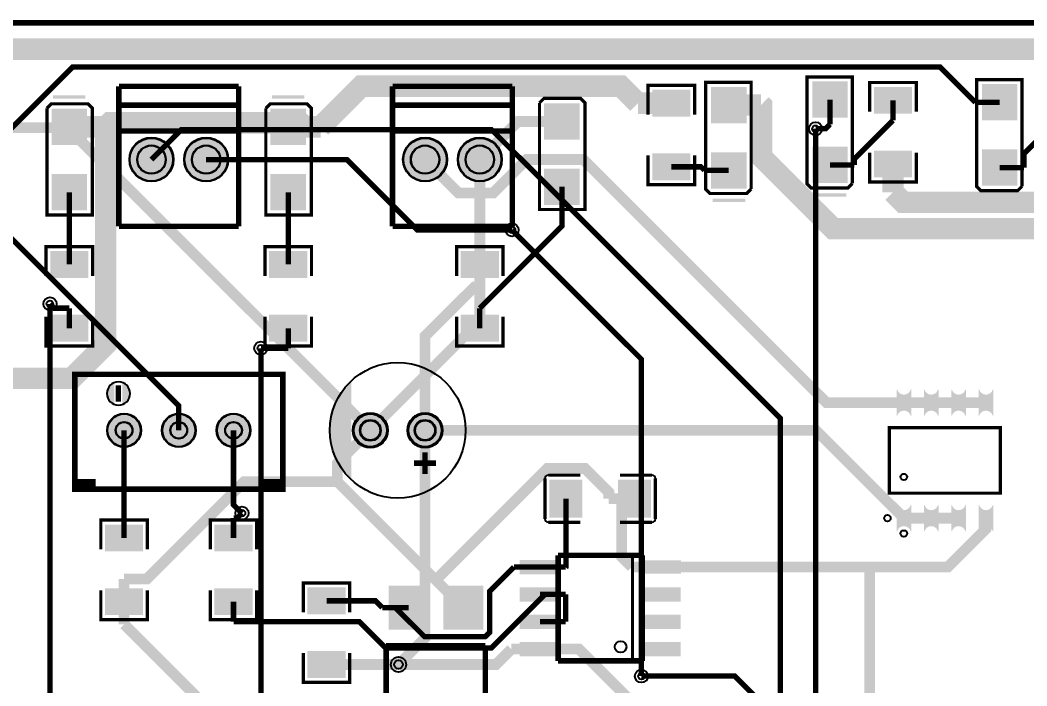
# Model space of a CAD drawing. Header units: millimetres. Extents: x 0 to 140, y -140 to 0.
# Drawn here: x 38.36 to 85.08, y -30.79 to 0.13 of the extents above; entities that cross this region are included whole.
import ezdxf

# ---------------------------------------------------------------- set-up
doc = ezdxf.new("R2010")
doc.units = ezdxf.units.MM
for name, color, linetype, true_color in [('BoardOutLine', 7, 'Continuous', 0xff00ff), ('BottomLayer', 7, 'Continuous', 0x0000ff), ('BottomSolderMaskLayer', 7, 'Continuous', 0xaa00ff), ('Document', 7, 'Continuous', 0xffffff), ('Hole', 7, 'Continuous', 0x222222), ('Multi-Layer', 7, 'Continuous', 0xc0c0c0), ('TopLayer', 7, 'Continuous', 0xff0000), ('TopPasteMaskLayer', 7, 'Continuous', 0x808080), ('TopSilkLayer', 7, 'Continuous', 0xffcc00), ('TopSolderMaskLayer', 7, 'Continuous', 0x800080)]:
    doc.layers.add(name, color=color, linetype=linetype, true_color=true_color)

msp = doc.modelspace()

# ---------------------------------------------------------------- hatches: boundary and pattern name
at = {"layer": 'BottomSolderMaskLayer'}
for points in [[(43.425, -6.35, 1), (45.475, -6.35, 1)], [(45.965, -6.35, 1), (48.015, -6.35, 1)], [(56.125, -6.35, 1), (58.176, -6.35, 1)], [(58.665, -6.35, 1), (60.716, -6.35, 1)], [(42.393, -18.923, 1), (43.967, -18.923, 1)], [(44.933, -18.923, 1), (46.507, -18.923, 1)], [(47.473, -18.923, 1), (49.047, -18.923, 1)], [(53.797, -18.923, 1), (55.423, -18.923, 1)], [(56.337, -18.923, 1), (57.963, -18.923, 1)]]:
    msp.add_hatch(color=256, dxfattribs=at).paths.add_polyline_path(points)
at = {"layer": 'Document'}
for points in [[(76.021, -3.63), (75.871, -3.63), (75.871, -4.23), (76.021, -4.23)], [(71.747, -4.109), (70.747, -4.109), (70.747, -4.259), (71.747, -4.259)], [(71.322, -3.884), (71.172, -3.884), (71.172, -4.484), (71.322, -4.484)], [(76.446, -3.855), (75.446, -3.855), (75.446, -4.005), (76.446, -4.005)], [(84.32, -3.982), (83.32, -3.982), (83.32, -4.132), (84.32, -4.132)], [(83.895, -3.757), (83.745, -3.757), (83.745, -4.357), (83.895, -4.357)], [(63.425, -4.646), (63.575, -4.646), (63.575, -5.246), (63.425, -5.246)], [(40.565, -4.9), (40.715, -4.9), (40.715, -5.5), (40.565, -5.5)], [(50.725, -4.9), (50.875, -4.9), (50.875, -5.5), (50.725, -5.5)], [(76.021, -6.53), (75.871, -6.53), (75.871, -5.93), (76.021, -5.93)], [(83.895, -6.657), (83.745, -6.657), (83.745, -6.057), (83.895, -6.057)], [(71.322, -6.784), (71.172, -6.784), (71.172, -6.184), (71.322, -6.184)], [(63.425, -7.546), (63.575, -7.546), (63.575, -6.946), (63.425, -6.946)], [(40.14, -7.575), (41.14, -7.575), (41.14, -7.425), (40.14, -7.425)], [(40.565, -7.8), (40.715, -7.8), (40.715, -7.2), (40.565, -7.2)], [(50.3, -7.575), (51.3, -7.575), (51.3, -7.425), (50.3, -7.425)], [(50.725, -7.8), (50.875, -7.8), (50.875, -7.2), (50.725, -7.2)], [(63, -7.321), (64, -7.321), (64, -7.171), (63, -7.171)], [(42.732, -16.706), (42.701, -16.719), (42.671, -16.734), (42.641, -16.75), (42.613, -16.769), (42.586, -16.789), (42.561, -16.81), (42.536, -16.833), (42.514, -16.858), (42.492, -16.884), (42.473, -16.911), (42.455, -16.94), (42.439, -16.969), (42.425, -17), (42.413, -17.031), (42.402, -17.063), (42.394, -17.095), (42.388, -17.128), (42.384, -17.162), (42.382, -17.195), (42.382, -17.229), (42.384, -17.262), (42.388, -17.296), (42.394, -17.329), (42.402, -17.361), (42.413, -17.393), (42.425, -17.424), (42.439, -17.455), (42.455, -17.484), (42.473, -17.513), (42.492, -17.54), (42.514, -17.566), (42.536, -17.591), (42.561, -17.614), (42.586, -17.636), (42.613, -17.656), (42.641, -17.674), (42.671, -17.69), (42.701, -17.705), (42.732, -17.718)], [(43.1, -17.718), (43.131, -17.705), (43.161, -17.69), (43.19, -17.674), (43.219, -17.656), (43.246, -17.636), (43.271, -17.614), (43.295, -17.591), (43.318, -17.566), (43.339, -17.54), (43.359, -17.513), (43.377, -17.484), (43.393, -17.455), (43.407, -17.424), (43.419, -17.393), (43.429, -17.361), (43.438, -17.329), (43.444, -17.296), (43.448, -17.262), (43.45, -17.229), (43.45, -17.195), (43.448, -17.162), (43.444, -17.128), (43.438, -17.095), (43.429, -17.063), (43.419, -17.031), (43.407, -17), (43.393, -16.969), (43.377, -16.94), (43.359, -16.911), (43.339, -16.884), (43.318, -16.858), (43.295, -16.833), (43.271, -16.81), (43.246, -16.789), (43.219, -16.769), (43.19, -16.75), (43.161, -16.734), (43.131, -16.719), (43.1, -16.706)]]:
    msp.add_hatch(color=256, dxfattribs=at).paths.add_polyline_path(points)
at = {"layer": 'Multi-Layer'}
for points in [[(43.45, -6.35, 1), (45.45, -6.35, 1)], [(45.99, -6.35, 1), (47.99, -6.35, 1)], [(56.15, -6.35, 1), (58.15, -6.35, 1)], [(58.69, -6.35, 1), (60.69, -6.35, 1)], [(42.418, -18.923, 1), (43.942, -18.923, 1)], [(44.958, -18.923, 1), (46.482, -18.923, 1)], [(47.498, -18.923, 1), (49.022, -18.923, 1)], [(53.848, -18.923, 1), (55.372, -18.923, 1)], [(56.388, -18.923, 1), (57.912, -18.923, 1)]]:
    msp.add_hatch(color=256, dxfattribs=at).paths.add_polyline_path(points)
at = {"layer": 'TopLayer'}
for points in [[(75.146, -4.38), (75.146, -2.745), (76.746, -2.745), (76.746, -4.38)], [(67.73, -4.332), (69.431, -4.332), (69.431, -3.124), (67.73, -3.124)], [(70.447, -4.634), (70.447, -2.999), (72.047, -2.999), (72.047, -4.634)], [(78.017, -4.205), (79.718, -4.205), (79.718, -2.997), (78.017, -2.997)], [(83.02, -4.507), (83.02, -2.872), (84.62, -2.872), (84.62, -4.507)], [(41.44, -4.015), (41.44, -5.65), (39.84, -5.65), (39.84, -4.015)], [(51.6, -4.015), (51.6, -5.65), (50, -5.65), (50, -4.015)], [(64.3, -3.761), (64.3, -5.396), (62.7, -5.396), (62.7, -3.761)], [(70.447, -7.669), (70.447, -6.034), (72.047, -6.034), (72.047, -7.669)], [(75.146, -7.415), (75.146, -5.78), (76.746, -5.78), (76.746, -7.415)], [(78.017, -5.955), (79.718, -5.955), (79.718, -7.163), (78.017, -7.163)], [(83.02, -7.542), (83.02, -5.907), (84.62, -5.907), (84.62, -7.542)], [(67.73, -6.082), (69.431, -6.082), (69.431, -7.29), (67.73, -7.29)], [(64.3, -6.796), (64.3, -8.431), (62.7, -8.431), (62.7, -6.796)], [(41.44, -7.05), (41.44, -8.685), (39.84, -8.685), (39.84, -7.05)], [(51.6, -7.05), (51.6, -8.685), (50, -8.685), (50, -7.05)], [(41.491, -11.825), (39.79, -11.825), (39.79, -10.618), (41.491, -10.618)], [(51.651, -11.825), (49.95, -11.825), (49.95, -10.618), (51.651, -10.618)], [(60.541, -11.825), (58.84, -11.825), (58.84, -10.618), (60.541, -10.618)], [(41.491, -13.575), (39.79, -13.575), (39.79, -14.783), (41.491, -14.783)], [(51.651, -13.575), (49.95, -13.575), (49.95, -14.783), (51.651, -14.783)], [(60.541, -13.575), (58.84, -13.575), (58.84, -14.783), (60.541, -14.783)], [(79.69, -17.02, -0.785398), (79.06, -17.02), (79.06, -18.255, -0.785398), (79.69, -18.255)], [(80.96, -17.02, -0.785398), (80.33, -17.02), (80.33, -18.255, -0.785398), (80.96, -18.255)], [(82.23, -17.02, -0.785398), (81.6, -17.02), (81.6, -18.255, -0.785398), (82.23, -18.255)], [(83.5, -17.02, -0.785398), (82.87, -17.02), (82.87, -18.255, -0.785398), (83.5, -18.255)], [(64.428, -22.962), (64.428, -21.234), (62.943, -21.234), (62.943, -22.962)], [(66.128, -22.962), (66.128, -21.234), (67.613, -21.234), (67.613, -22.962)], [(79.69, -22.385, -0.785398), (79.06, -22.385), (79.06, -23.62, -0.785398), (79.69, -23.62)], [(80.96, -22.385, -0.785398), (80.33, -22.385), (80.33, -23.62, -0.785398), (80.96, -23.62)], [(82.23, -22.385, -0.785398), (81.6, -22.385), (81.6, -23.62, -0.785398), (82.23, -23.62)], [(83.5, -22.385, -0.785398), (82.87, -22.385), (82.87, -23.62, -0.785398), (83.5, -23.62)], [(42.33, -24.525), (44.031, -24.525), (44.031, -23.318), (42.33, -23.318)], [(47.41, -24.525), (49.111, -24.525), (49.111, -23.318), (47.41, -23.318)], [(61.604, -25.598), (61.604, -24.948), (63.354, -24.948), (63.354, -25.598)], [(67.202, -25.573), (67.202, -24.973), (68.952, -24.973), (68.952, -25.573)], [(55.488, -26.158), (57.288, -26.158), (57.288, -28.158), (55.488, -28.158)], [(58.028, -26.158), (59.828, -26.158), (59.828, -28.158), (58.028, -28.158)], [(42.33, -26.275), (44.031, -26.275), (44.031, -27.483), (42.33, -27.483)], [(47.41, -26.275), (49.111, -26.275), (49.111, -27.483), (47.41, -27.483)], [(51.728, -27.446), (53.429, -27.446), (53.429, -26.239), (51.728, -26.239)], [(61.604, -26.868), (61.604, -26.218), (63.354, -26.218), (63.354, -26.868)], [(67.202, -26.868), (67.202, -26.218), (68.952, -26.218), (68.952, -26.868)], [(61.604, -28.138), (61.604, -27.488), (63.354, -27.488), (63.354, -28.138)], [(67.202, -28.138), (67.202, -27.488), (68.952, -27.488), (68.952, -28.138)], [(61.604, -29.408), (61.604, -28.758), (63.354, -28.758), (63.354, -29.408)], [(67.202, -29.408), (67.202, -28.758), (68.952, -28.758), (68.952, -29.408)], [(51.728, -29.196), (53.429, -29.196), (53.429, -30.404), (51.728, -30.404)]]:
    msp.add_hatch(color=256, dxfattribs=at).paths.add_polyline_path(points)
at = {"layer": 'TopPasteMaskLayer'}
for points in [[(75.246, -4.38), (75.617, -4.38), (75.717, -4.28), (75.717, -3.924), (75.817, -3.824), (76.076, -3.824), (76.176, -3.924), (76.176, -4.28), (76.276, -4.38), (76.646, -4.38), (76.746, -4.28), (76.746, -2.845), (76.646, -2.745), (75.246, -2.745), (75.146, -2.845), (75.146, -4.28)], [(67.83, -4.332), (68.191, -4.332), (68.291, -4.232), (68.291, -4.021), (68.391, -3.921), (68.769, -3.921), (68.869, -4.021), (68.869, -4.232), (68.969, -4.332), (69.331, -4.332), (69.431, -4.232), (69.431, -3.224), (69.331, -3.124), (67.83, -3.124), (67.73, -3.224), (67.73, -4.232)], [(70.547, -4.634), (70.918, -4.634), (71.018, -4.534), (71.018, -4.178), (71.118, -4.078), (71.377, -4.078), (71.477, -4.178), (71.477, -4.534), (71.577, -4.634), (71.947, -4.634), (72.047, -4.534), (72.047, -3.099), (71.947, -2.999), (70.547, -2.999), (70.447, -3.099), (70.447, -4.534)], [(78.117, -4.205), (78.478, -4.205), (78.578, -4.105), (78.578, -3.894), (78.678, -3.794), (79.056, -3.794), (79.156, -3.894), (79.156, -4.105), (79.256, -4.205), (79.618, -4.205), (79.718, -4.105), (79.718, -3.097), (79.618, -2.997), (78.117, -2.997), (78.017, -3.097), (78.017, -4.105)], [(83.12, -4.507), (83.491, -4.507), (83.591, -4.407), (83.591, -4.051), (83.691, -3.951), (83.95, -3.951), (84.05, -4.051), (84.05, -4.407), (84.15, -4.507), (84.52, -4.507), (84.62, -4.407), (84.62, -2.972), (84.52, -2.872), (83.12, -2.872), (83.02, -2.972), (83.02, -4.407)], [(39.94, -5.65), (40.311, -5.65), (40.411, -5.55), (40.411, -5.194), (40.511, -5.094), (40.77, -5.094), (40.87, -5.194), (40.87, -5.55), (40.97, -5.65), (41.34, -5.65), (41.44, -5.55), (41.44, -4.115), (41.34, -4.015), (39.94, -4.015), (39.84, -4.115), (39.84, -5.55)], [(50.1, -5.65), (50.471, -5.65), (50.571, -5.55), (50.571, -5.194), (50.671, -5.094), (50.93, -5.094), (51.03, -5.194), (51.03, -5.55), (51.13, -5.65), (51.5, -5.65), (51.6, -5.55), (51.6, -4.115), (51.5, -4.015), (50.1, -4.015), (50, -4.115), (50, -5.55)], [(62.8, -5.396), (63.171, -5.396), (63.271, -5.296), (63.271, -4.94), (63.371, -4.84), (63.63, -4.84), (63.73, -4.94), (63.73, -5.296), (63.83, -5.396), (64.2, -5.396), (64.3, -5.296), (64.3, -3.861), (64.2, -3.761), (62.8, -3.761), (62.7, -3.861), (62.7, -5.296)], [(71.947, -6.034), (71.577, -6.034), (71.477, -6.134), (71.477, -6.49), (71.377, -6.59), (71.118, -6.59), (71.018, -6.49), (71.018, -6.134), (70.918, -6.034), (70.547, -6.034), (70.447, -6.134), (70.447, -7.569), (70.547, -7.669), (71.947, -7.669), (72.047, -7.569), (72.047, -6.134)], [(76.646, -5.78), (76.276, -5.78), (76.176, -5.88), (76.176, -6.236), (76.076, -6.336), (75.817, -6.336), (75.717, -6.236), (75.717, -5.88), (75.617, -5.78), (75.246, -5.78), (75.146, -5.88), (75.146, -7.315), (75.246, -7.415), (76.646, -7.415), (76.746, -7.315), (76.746, -5.88)], [(78.117, -5.955), (78.478, -5.955), (78.578, -6.055), (78.578, -6.266), (78.678, -6.366), (79.056, -6.366), (79.156, -6.266), (79.156, -6.055), (79.256, -5.955), (79.618, -5.955), (79.718, -6.055), (79.718, -7.063), (79.618, -7.163), (78.117, -7.163), (78.017, -7.063), (78.017, -6.055)], [(84.52, -5.907), (84.15, -5.907), (84.05, -6.007), (84.05, -6.363), (83.95, -6.463), (83.691, -6.463), (83.591, -6.363), (83.591, -6.007), (83.491, -5.907), (83.12, -5.907), (83.02, -6.007), (83.02, -7.442), (83.12, -7.542), (84.52, -7.542), (84.62, -7.442), (84.62, -6.007)], [(67.83, -6.082), (68.191, -6.082), (68.291, -6.182), (68.291, -6.393), (68.391, -6.493), (68.769, -6.493), (68.869, -6.393), (68.869, -6.182), (68.969, -6.082), (69.331, -6.082), (69.431, -6.182), (69.431, -7.19), (69.331, -7.29), (67.83, -7.29), (67.73, -7.19), (67.73, -6.182)], [(64.2, -6.796), (63.83, -6.796), (63.73, -6.896), (63.73, -7.252), (63.63, -7.352), (63.371, -7.352), (63.271, -7.252), (63.271, -6.896), (63.171, -6.796), (62.8, -6.796), (62.7, -6.896), (62.7, -8.331), (62.8, -8.431), (64.2, -8.431), (64.3, -8.331), (64.3, -6.896)], [(41.34, -7.05), (40.97, -7.05), (40.87, -7.15), (40.87, -7.506), (40.77, -7.606), (40.511, -7.606), (40.411, -7.506), (40.411, -7.15), (40.311, -7.05), (39.94, -7.05), (39.84, -7.15), (39.84, -8.585), (39.94, -8.685), (41.34, -8.685), (41.44, -8.585), (41.44, -7.15)], [(51.5, -7.05), (51.13, -7.05), (51.03, -7.15), (51.03, -7.506), (50.93, -7.606), (50.671, -7.606), (50.571, -7.506), (50.571, -7.15), (50.471, -7.05), (50.1, -7.05), (50, -7.15), (50, -8.585), (50.1, -8.685), (51.5, -8.685), (51.6, -8.585), (51.6, -7.15)], [(41.391, -11.825), (41.029, -11.825), (40.929, -11.725), (40.929, -11.514), (40.829, -11.414), (40.451, -11.414), (40.351, -11.514), (40.351, -11.725), (40.251, -11.825), (39.89, -11.825), (39.79, -11.725), (39.79, -10.718), (39.89, -10.618), (41.391, -10.618), (41.491, -10.718), (41.491, -11.725)], [(51.551, -11.825), (51.189, -11.825), (51.089, -11.725), (51.089, -11.514), (50.989, -11.414), (50.611, -11.414), (50.511, -11.514), (50.511, -11.725), (50.411, -11.825), (50.05, -11.825), (49.95, -11.725), (49.95, -10.718), (50.05, -10.618), (51.551, -10.618), (51.651, -10.718), (51.651, -11.725)], [(60.441, -11.825), (60.079, -11.825), (59.979, -11.725), (59.979, -11.514), (59.879, -11.414), (59.501, -11.414), (59.401, -11.514), (59.401, -11.725), (59.301, -11.825), (58.94, -11.825), (58.84, -11.725), (58.84, -10.718), (58.94, -10.618), (60.441, -10.618), (60.541, -10.718), (60.541, -11.725)], [(41.391, -13.575), (41.029, -13.575), (40.929, -13.675), (40.929, -13.886), (40.829, -13.986), (40.451, -13.986), (40.351, -13.886), (40.351, -13.675), (40.251, -13.575), (39.89, -13.575), (39.79, -13.675), (39.79, -14.683), (39.89, -14.783), (41.391, -14.783), (41.491, -14.683), (41.491, -13.675)], [(51.551, -13.575), (51.189, -13.575), (51.089, -13.675), (51.089, -13.886), (50.989, -13.986), (50.611, -13.986), (50.511, -13.886), (50.511, -13.675), (50.411, -13.575), (50.05, -13.575), (49.95, -13.675), (49.95, -14.683), (50.05, -14.783), (51.551, -14.783), (51.651, -14.683), (51.651, -13.675)], [(60.441, -13.575), (60.079, -13.575), (59.979, -13.675), (59.979, -13.886), (59.879, -13.986), (59.501, -13.986), (59.401, -13.886), (59.401, -13.675), (59.301, -13.575), (58.94, -13.575), (58.84, -13.675), (58.84, -14.683), (58.94, -14.783), (60.441, -14.783), (60.541, -14.683), (60.541, -13.675)], [(79.69, -17.02, -0.785398), (79.06, -17.02), (79.06, -18.255, -0.785398), (79.69, -18.255)], [(80.96, -17.02, -0.785398), (80.33, -17.02), (80.33, -18.255, -0.785398), (80.96, -18.255)], [(82.23, -17.02, -0.785398), (81.6, -17.02), (81.6, -18.255, -0.785398), (82.23, -18.255)], [(83.5, -17.02, -0.785398), (82.87, -17.02), (82.87, -18.255, -0.785398), (83.5, -18.255)], [(64.428, -22.862), (64.428, -22.492), (64.328, -22.392), (64.023, -22.392), (63.923, -22.292), (63.923, -21.904), (64.023, -21.804), (64.328, -21.804), (64.428, -21.704), (64.428, -21.334), (64.328, -21.234), (63.043, -21.234), (62.943, -21.334), (62.943, -22.862), (63.043, -22.962), (64.328, -22.962)], [(66.128, -22.862), (66.128, -22.492), (66.228, -22.392), (66.533, -22.392), (66.633, -22.292), (66.633, -21.904), (66.533, -21.804), (66.228, -21.804), (66.128, -21.704), (66.128, -21.334), (66.228, -21.234), (67.513, -21.234), (67.613, -21.334), (67.613, -22.862), (67.513, -22.962), (66.228, -22.962)], [(79.69, -22.385, -0.785398), (79.06, -22.385), (79.06, -23.62, -0.785398), (79.69, -23.62)], [(80.96, -22.385, -0.785398), (80.33, -22.385), (80.33, -23.62, -0.785398), (80.96, -23.62)], [(82.23, -22.385, -0.785398), (81.6, -22.385), (81.6, -23.62, -0.785398), (82.23, -23.62)], [(83.5, -22.385, -0.785398), (82.87, -22.385), (82.87, -23.62, -0.785398), (83.5, -23.62)], [(42.43, -24.525), (42.791, -24.525), (42.891, -24.425), (42.891, -24.214), (42.991, -24.114), (43.369, -24.114), (43.469, -24.214), (43.469, -24.425), (43.569, -24.525), (43.931, -24.525), (44.031, -24.425), (44.031, -23.418), (43.931, -23.318), (42.43, -23.318), (42.33, -23.418), (42.33, -24.425)], [(47.51, -24.525), (47.871, -24.525), (47.971, -24.425), (47.971, -24.214), (48.071, -24.114), (48.449, -24.114), (48.549, -24.214), (48.549, -24.425), (48.649, -24.525), (49.011, -24.525), (49.111, -24.425), (49.111, -23.418), (49.011, -23.318), (47.51, -23.318), (47.41, -23.418), (47.41, -24.425)], [(61.604, -25.598), (61.604, -24.948), (63.354, -24.948), (63.354, -25.598)], [(67.202, -25.573), (67.202, -24.973), (68.952, -24.973), (68.952, -25.573)], [(55.488, -26.158), (57.288, -26.158), (57.288, -28.158), (55.488, -28.158)], [(58.028, -26.158), (59.828, -26.158), (59.828, -28.158), (58.028, -28.158)], [(42.43, -26.275), (42.791, -26.275), (42.891, -26.375), (42.891, -26.586), (42.991, -26.686), (43.369, -26.686), (43.469, -26.586), (43.469, -26.375), (43.569, -26.275), (43.931, -26.275), (44.031, -26.375), (44.031, -27.383), (43.931, -27.483), (42.43, -27.483), (42.33, -27.383), (42.33, -26.375)], [(47.51, -26.275), (47.871, -26.275), (47.971, -26.375), (47.971, -26.586), (48.071, -26.686), (48.449, -26.686), (48.549, -26.586), (48.549, -26.375), (48.649, -26.275), (49.011, -26.275), (49.111, -26.375), (49.111, -27.383), (49.011, -27.483), (47.51, -27.483), (47.41, -27.383), (47.41, -26.375)], [(51.828, -27.446), (52.189, -27.446), (52.289, -27.346), (52.289, -27.135), (52.389, -27.035), (52.767, -27.035), (52.867, -27.135), (52.867, -27.346), (52.967, -27.446), (53.329, -27.446), (53.429, -27.346), (53.429, -26.339), (53.329, -26.239), (51.828, -26.239), (51.728, -26.339), (51.728, -27.346)], [(61.604, -26.868), (61.604, -26.218), (63.354, -26.218), (63.354, -26.868)], [(67.202, -26.868), (67.202, -26.218), (68.952, -26.218), (68.952, -26.868)], [(61.604, -28.138), (61.604, -27.488), (63.354, -27.488), (63.354, -28.138)], [(67.202, -28.138), (67.202, -27.488), (68.952, -27.488), (68.952, -28.138)], [(61.604, -29.408), (61.604, -28.758), (63.354, -28.758), (63.354, -29.408)], [(67.202, -29.408), (67.202, -28.758), (68.952, -28.758), (68.952, -29.408)], [(51.828, -29.196), (52.189, -29.196), (52.289, -29.296), (52.289, -29.507), (52.389, -29.607), (52.767, -29.607), (52.867, -29.507), (52.867, -29.296), (52.967, -29.196), (53.329, -29.196), (53.429, -29.296), (53.429, -30.304), (53.329, -30.404), (51.828, -30.404), (51.728, -30.304), (51.728, -29.296)]]:
    msp.add_hatch(color=256, dxfattribs=at).paths.add_polyline_path(points)
at = {"layer": 'TopSilkLayer'}
for points in [[(62.739, -3.262), (64.241, -3.262), (64.241, -3.11), (62.739, -3.11)], [(39.879, -3.516), (41.381, -3.516), (41.381, -3.364), (39.879, -3.364)], [(50.039, -3.516), (51.541, -3.516), (51.541, -3.364), (50.039, -3.364)], [(76.707, -7.914), (75.205, -7.914), (75.205, -8.066), (76.707, -8.066)], [(72.008, -8.168), (70.506, -8.168), (70.506, -8.32), (72.008, -8.32)], [(84.581, -8.041), (83.079, -8.041), (83.079, -8.193), (84.581, -8.193)], [(53.721, -21.209), (53.663, -21.155), (53.606, -21.1), (53.551, -21.043), (53.497, -20.985), (53.445, -20.925), (53.394, -20.864), (53.345, -20.802), (53.297, -20.739), (53.251, -20.674), (53.207, -20.608), (53.165, -20.542), (53.124, -20.474), (53.085, -20.405), (53.048, -20.335), (53.012, -20.264), (52.979, -20.192), (52.947, -20.119), (52.917, -20.046), (52.889, -19.972), (52.863, -19.897), (52.839, -19.821), (52.817, -19.745), (52.797, -19.669), (52.779, -19.591), (52.762, -19.514), (52.748, -19.436), (52.736, -19.358), (52.726, -19.279), (52.718, -19.2), (52.711, -19.121), (52.707, -19.042), (52.705, -18.963), (52.705, -18.883), (52.707, -18.804), (52.711, -18.725), (52.718, -18.646), (52.726, -18.567), (52.736, -18.489), (52.748, -18.41), (52.762, -18.332), (52.779, -18.255), (52.797, -18.178), (52.817, -18.101), (52.839, -18.025), (52.863, -17.949), (52.889, -17.874), (52.917, -17.8), (52.947, -17.727), (52.979, -17.654), (53.012, -17.582), (53.048, -17.511), (53.085, -17.441), (53.124, -17.372), (53.165, -17.305), (53.207, -17.238), (53.251, -17.172), (53.297, -17.107), (53.345, -17.044), (53.394, -16.982), (53.445, -16.921), (53.497, -16.861), (53.551, -16.803), (53.606, -16.746), (53.663, -16.691), (53.721, -16.637)]]:
    msp.add_hatch(color=256, dxfattribs=at).paths.add_polyline_path(points)
at = {"layer": 'TopSolderMaskLayer'}
for points in [[(75.121, -4.406), (75.121, -2.719), (76.771, -2.719), (76.771, -4.406)], [(67.694, -4.35), (69.466, -4.35), (69.466, -3.106), (67.694, -3.106)], [(70.422, -4.66), (70.422, -2.973), (72.072, -2.973), (72.072, -4.66)], [(77.981, -4.223), (79.753, -4.223), (79.753, -2.979), (77.981, -2.979)], [(82.995, -4.533), (82.995, -2.846), (84.645, -2.846), (84.645, -4.533)], [(64.325, -3.735), (64.325, -5.422), (62.675, -5.422), (62.675, -3.735)], [(41.465, -3.989), (41.465, -5.676), (39.815, -5.676), (39.815, -3.989)], [(51.625, -3.989), (51.625, -5.676), (49.975, -5.676), (49.975, -3.989)], [(43.425, -6.35, 1), (45.475, -6.35, 1)], [(45.965, -6.35, 1), (48.015, -6.35, 1)], [(56.125, -6.35, 1), (58.176, -6.35, 1)], [(58.665, -6.35, 1), (60.716, -6.35, 1)], [(67.694, -6.064), (69.466, -6.064), (69.466, -7.308), (67.694, -7.308)], [(70.422, -7.695), (70.422, -6.008), (72.072, -6.008), (72.072, -7.695)], [(75.121, -7.441), (75.121, -5.754), (76.771, -5.754), (76.771, -7.441)], [(77.981, -5.937), (79.753, -5.937), (79.753, -7.181), (77.981, -7.181)], [(82.995, -7.568), (82.995, -5.881), (84.645, -5.881), (84.645, -7.568)], [(64.325, -6.77), (64.325, -8.457), (62.675, -8.457), (62.675, -6.77)], [(41.465, -7.024), (41.465, -8.711), (39.815, -8.711), (39.815, -7.024)], [(51.625, -7.024), (51.625, -8.711), (49.975, -8.711), (49.975, -7.024)], [(41.526, -11.843), (39.754, -11.843), (39.754, -10.599), (41.526, -10.599)], [(51.686, -11.843), (49.914, -11.843), (49.914, -10.599), (51.686, -10.599)], [(60.576, -11.843), (58.804, -11.843), (58.804, -10.599), (60.576, -10.599)], [(41.526, -13.557), (39.754, -13.557), (39.754, -14.801), (41.526, -14.801)], [(51.686, -13.557), (49.914, -13.557), (49.914, -14.801), (51.686, -14.801)], [(60.576, -13.557), (58.804, -13.557), (58.804, -14.801), (60.576, -14.801)], [(79.716, -17.003, -0.785398), (79.035, -17.003), (79.035, -18.272, -0.785398), (79.716, -18.272)], [(80.986, -17.003, -0.785398), (80.305, -17.003), (80.305, -18.272, -0.785398), (80.986, -18.272)], [(82.256, -17.003, -0.785398), (81.575, -17.003), (81.575, -18.272, -0.785398), (82.256, -18.272)], [(83.526, -17.003, -0.785398), (82.845, -17.003), (82.845, -18.272, -0.785398), (83.526, -18.272)], [(42.393, -18.923, 1), (43.967, -18.923, 1)], [(44.933, -18.923, 1), (46.507, -18.923, 1)], [(47.473, -18.923, 1), (49.047, -18.923, 1)], [(53.797, -18.923, 1), (55.423, -18.923, 1)], [(56.337, -18.923, 1), (57.963, -18.923, 1)], [(64.454, -22.987), (64.454, -21.209), (62.918, -21.209), (62.918, -22.987)], [(66.103, -22.987), (66.103, -21.209), (67.639, -21.209), (67.639, -22.987)], [(79.716, -22.368, -0.785398), (79.035, -22.368), (79.035, -23.637, -0.785398), (79.716, -23.637)], [(80.986, -22.368, -0.785398), (80.305, -22.368), (80.305, -23.637, -0.785398), (80.986, -23.637)], [(82.256, -22.368, -0.785398), (81.575, -22.368), (81.575, -23.637, -0.785398), (82.256, -23.637)], [(83.526, -22.368, -0.785398), (82.845, -22.368), (82.845, -23.637, -0.785398), (83.526, -23.637)], [(42.294, -24.543), (44.066, -24.543), (44.066, -23.299), (42.294, -23.299)], [(47.374, -24.543), (49.146, -24.543), (49.146, -23.299), (47.374, -23.299)], [(61.536, -25.608), (61.536, -24.938), (63.422, -24.938), (63.422, -25.608)], [(67.128, -25.581), (67.128, -24.965), (69.026, -24.965), (69.026, -25.581)], [(55.463, -26.133), (57.314, -26.133), (57.314, -28.183), (55.463, -28.183)], [(58.003, -26.133), (59.854, -26.133), (59.854, -28.183), (58.003, -28.183)], [(42.294, -26.257), (44.066, -26.257), (44.066, -27.501), (42.294, -27.501)], [(47.374, -26.257), (49.146, -26.257), (49.146, -27.501), (47.374, -27.501)], [(51.692, -27.464), (53.464, -27.464), (53.464, -26.221), (51.692, -26.221)], [(61.536, -26.878), (61.536, -26.208), (63.422, -26.208), (63.422, -26.878)], [(67.134, -26.878), (67.134, -26.208), (69.021, -26.208), (69.021, -26.878)], [(61.536, -28.148), (61.536, -27.478), (63.422, -27.478), (63.422, -28.148)], [(67.134, -28.148), (67.134, -27.478), (69.021, -27.478), (69.021, -28.148)], [(61.536, -29.418), (61.536, -28.749), (63.422, -28.749), (63.422, -29.418)], [(67.134, -29.418), (67.134, -28.749), (69.021, -28.749), (69.021, -29.418)], [(51.692, -29.178), (53.464, -29.178), (53.464, -30.422), (51.692, -30.422)]]:
    msp.add_hatch(color=256, dxfattribs=at).paths.add_polyline_path(points)

# ---------------------------------------------------------------- linework, layer by layer
at = {"layer": 'BoardOutLine', "const_width": 0.254}
msp.add_lwpolyline([(5, 0), (135, 0)], dxfattribs=at)
at = {"layer": 'BottomLayer'}
for points, const_width in [([(31.75, -6.35), (33.228, -4.872), (40.56, -4.872), (54.61, -18.923)], 0.5), ([(44.45, -6.35), (45.842, -4.958), (60.232, -4.958), (73.636, -18.361), (73.636, -43.18)], 0.25), ([(76.455, -67.306), (76.183, -67.306), (75.278, -66.401), (75.278, -4.915)], 0.25), ([(45.72, -18.923), (45.72, -17.78), (34.29, -6.35)], 0.25), ([(59.69, -6.35), (59.69, -13.843), (54.61, -18.923)], 0.5), ([(67.192, -30.337), (67.192, -15.623), (61.186, -9.617)], 0.25), ([(48.26, -43.18), (39.74, -34.66), (39.74, -13.049)], 0.25), ([(45.72, -43.18), (46.172, -43.18), (47.294, -44.302), (48.813, -44.302), (49.53, -43.585), (49.53, -15.108)], 0.25), ([(57.15, -18.923), (57.15, -28.567), (55.917, -29.8)], 0.5), ([(48.26, -18.923), (48.26, -22.38), (48.652, -22.772)], 0.25)]:
    msp.add_lwpolyline(points, dxfattribs=dict(at, const_width=const_width))
at = {"layer": 'BottomSolderMaskLayer'}
for centre, radius in [((44.45, -6.35), 1.025), ((46.99, -6.35), 1.025), ((57.15, -6.35), 1.025), ((59.69, -6.35), 1.025), ((44.45, -6.35), 0.667), ((46.99, -6.35), 0.667), ((57.15, -6.35), 0.667), ((59.69, -6.35), 0.667), ((43.18, -18.923), 0.787), ((45.72, -18.923), 0.787), ((48.26, -18.923), 0.787), ((54.61, -18.923), 0.813), ((57.15, -18.923), 0.813), ((43.18, -18.923), 0.394), ((45.72, -18.923), 0.394), ((48.26, -18.923), 0.394), ((54.61, -18.923), 0.488), ((57.15, -18.923), 0.488)]:
    msp.add_circle(centre, radius, dxfattribs=at)
at = {"layer": 'Document'}
msp.add_circle((79.375, -23.72), 0.15, dxfattribs=at)
at = {"layer": 'Hole'}
for centre, radius in [((75.278, -4.915), 0.153), ((61.186, -9.617), 0.153), ((39.74, -13.049), 0.153), ((49.53, -15.108), 0.153), ((48.652, -22.772), 0.153), ((55.917, -29.8), 0.2), ((67.192, -30.337), 0.153)]:
    msp.add_circle(centre, radius, dxfattribs=at)
at = {"layer": 'Multi-Layer'}
for centre, radius in [((75.278, -4.915), 0.305), ((44.45, -6.35), 1), ((46.99, -6.35), 1), ((57.15, -6.35), 1), ((59.69, -6.35), 1), ((44.45, -6.35), 0.65), ((46.99, -6.35), 0.65), ((57.15, -6.35), 0.65), ((59.69, -6.35), 0.65), ((61.186, -9.617), 0.305), ((39.74, -13.049), 0.305), ((49.53, -15.108), 0.305), ((43.18, -18.923), 0.762), ((45.72, -18.923), 0.762), ((48.26, -18.923), 0.762), ((54.61, -18.923), 0.762), ((57.15, -18.923), 0.762), ((43.18, -18.923), 0.381), ((45.72, -18.923), 0.381), ((48.26, -18.923), 0.381), ((54.61, -18.923), 0.457), ((57.15, -18.923), 0.457), ((48.652, -22.772), 0.305), ((55.917, -29.8), 0.35), ((67.192, -30.337), 0.305)]:
    msp.add_circle(centre, radius, dxfattribs=at)
at = {"layer": 'TopLayer'}
for points, const_width in [([(3.81, -21.59), (3.81, -12.803), (15.386, -1.226), (97.62, -1.226), (102.87, -6.477)], 1), ([(33.02, -9.824), (40.788, -2.056), (81.061, -2.056), (82.695, -3.69)], 0.25), ([(67.029, -3.728), (66.237, -2.936), (54.197, -2.936), (52.301, -4.833)], 1), ([(68.58, -3.728), (67.029, -3.728)], 1), ([(71.247, -3.817), (72.748, -3.817)], 1), ([(96.901, -6.477), (93.818, -9.56), (76.097, -9.56), (72.763, -6.225), (72.763, -3.831), (72.748, -3.817)], 1), ([(75.946, -3.563), (75.946, -4.705)], 0.25), ([(78.867, -3.601), (78.867, -4.53)], 0.25), ([(83.82, -3.69), (82.695, -3.69)], 0.25), ([(51.55, -4.833), (51.364, -4.646), (42.514, -4.646), (42.327, -4.833)], 1), ([(42.327, -4.833), (42.327, -14.938), (40.755, -16.51), (35.58, -16.51)], 1), ([(40.64, -4.833), (42.141, -4.833)], 1), ([(42.327, -4.833), (42.141, -4.833)], 1), ([(50.8, -4.833), (51.55, -4.833)], 1), ([(51.55, -4.833), (52.301, -4.833)], 1), ([(59.69, -6.35), (61.462, -4.579), (63.5, -4.579)], 0.5), ([(75.946, -4.705), (75.737, -4.915), (75.278, -4.915)], 0.25), ([(78.867, -4.53), (77.072, -6.326), (77.072, -6.597)], 0.25), ([(86.487, -4.53), (84.946, -6.072), (84.946, -6.724)], 0.25), ([(78.867, -6.559), (78.867, -7.863)], 1), ([(61.186, -9.617), (56.787, -9.617), (53.52, -6.35), (46.99, -6.35)], 0.25), ([(57.15, -6.35), (58.703, -7.903), (60.305, -7.903), (61.864, -6.344), (64.49, -6.344), (75.783, -17.638), (79.375, -17.638)], 0.5), ([(75.946, -6.597), (77.072, -6.597)], 0.25), ([(68.58, -6.686), (69.956, -6.686), (70.122, -6.851)], 0.25), ([(71.247, -6.851), (70.122, -6.851)], 0.25), ([(83.82, -6.724), (84.946, -6.724)], 0.25), ([(86.487, -7.863), (86.017, -8.333), (79.337, -8.333), (78.867, -7.863)], 1), ([(40.64, -11.221), (40.64, -7.867)], 0.25), ([(50.8, -11.221), (50.8, -7.867)], 0.25), ([(59.69, -13.25), (63.5, -9.44), (63.5, -7.613)], 0.25), ([(59.69, -11.221), (59.69, -12.275)], 0.5), ([(59.69, -12.275), (59.427, -12.275), (57.15, -14.552), (57.15, -18.923)], 0.5), ([(40.64, -13.25), (39.941, -13.25), (39.74, -13.049)], 0.25), ([(40.64, -14.179), (40.64, -13.25)], 0.25), ([(59.69, -14.179), (59.69, -13.25)], 0.25), ([(50.8, -14.179), (50.8, -15.108)], 0.25), ([(50.8, -15.108), (49.53, -15.108)], 0.25), ([(80.645, -17.638), (79.375, -17.638)], 0.5), ([(81.915, -17.638), (80.645, -17.638)], 0.5), ([(83.185, -17.638), (81.915, -17.638)], 0.5), ([(53.077, -21.307), (53.077, -20.456), (54.61, -18.923)], 0.5), ([(79.375, -23.003), (75.296, -18.923), (57.15, -18.923)], 0.5), ([(43.18, -23.921), (43.18, -18.923)], 0.25), ([(57.648, -25.878), (62.829, -20.696), (64.574, -20.696), (65.678, -21.8), (65.678, -22.098)], 0.5), ([(43.18, -25.825), (44.234, -25.825), (48.752, -21.307), (53.077, -21.307)], 0.5), ([(57.648, -25.878), (53.077, -21.307)], 0.5), ([(66.274, -22.098), (65.678, -22.098)], 0.5), ([(66.871, -22.098), (66.274, -22.098)], 0.5), ([(66.274, -22.098), (66.274, -24.796), (66.752, -25.273)], 0.5), ([(63.686, -22.098), (63.686, -25.267), (63.679, -25.273)], 0.25), ([(48.26, -22.992), (48.431, -22.992), (48.652, -22.772)], 0.25), ([(48.26, -23.921), (48.26, -22.992)], 0.25), ([(77.79, -25.273), (81.415, -25.273), (83.185, -23.502), (83.185, -23.003)], 0.5), ([(80.645, -23.003), (79.375, -23.003)], 0.5), ([(81.915, -23.003), (80.645, -23.003)], 0.5), ([(55.775, -27.158), (57.124, -28.506), (59.941, -28.506), (60.155, -28.293), (60.155, -26.397), (61.279, -25.273)], 0.25), ([(62.479, -25.273), (61.279, -25.273)], 0.25), ([(62.479, -25.273), (63.679, -25.273)], 0.25), ([(68.077, -25.273), (66.752, -25.273)], 0.5), ([(77.79, -25.273), (68.077, -25.273)], 0.5), ([(77.79, -25.273), (77.79, -37.824), (76.22, -39.394)], 0.5), ([(43.18, -26.879), (43.18, -25.825)], 0.5), ([(58.928, -27.158), (57.648, -25.878)], 0.5), ([(43.18, -26.879), (43.18, -27.933)], 0.5), ([(62.711, -26.543), (60.217, -29.037), (55.329, -29.037), (54.1, -27.808), (48.26, -27.808)], 0.25), ([(62.479, -26.543), (62.711, -26.543)], 0.25), ([(62.838, -26.543), (62.711, -26.543)], 0.25), ([(62.838, -26.543), (63.679, -26.543)], 0.25), ([(63.679, -27.813), (63.679, -26.543)], 0.25), ([(48.26, -26.879), (48.26, -27.808)], 0.25), ([(52.578, -26.842), (54.847, -26.842), (55.163, -27.158)], 0.25), ([(55.775, -27.158), (55.163, -27.158)], 0.25), ([(56.388, -27.158), (55.775, -27.158)], 0.25), ([(63.686, -32.258), (47.505, -32.258), (43.18, -27.933)], 0.5), ([(62.479, -27.813), (63.679, -27.813)], 0.25), ([(55.917, -29.8), (60.437, -29.8), (61.154, -29.083)], 0.5), ([(62.479, -29.083), (61.154, -29.083)], 0.5), ([(67.467, -32.258), (64.292, -29.083), (62.479, -29.083)], 0.5), ([(52.578, -29.8), (55.917, -29.8)], 0.5), ([(74.21, -33.02), (71.526, -30.337), (67.192, -30.337)], 0.25)]:
    msp.add_lwpolyline(points, dxfattribs=dict(at, const_width=const_width))
at = {"layer": 'TopSilkLayer'}
for points, const_width in [([(70.457, -7.924), (70.377, -7.924), (70.177, -7.724), (70.177, -2.764), (72.287, -2.764), (72.287, -7.714)], 0.15), ([(75.156, -7.67), (75.076, -7.67), (74.876, -7.47), (74.876, -2.51), (76.986, -2.51), (76.986, -7.46)], 0.15), ([(77.788, -4.129), (77.788, -2.769), (79.946, -2.769), (79.946, -4.129)], 0.152), ([(83.03, -7.797), (82.95, -7.797), (82.75, -7.597), (82.75, -2.637), (84.86, -2.637), (84.86, -7.587)], 0.15), ([(42.94, -2.95), (48.5, -2.95)], 0.254), ([(42.94, -2.95), (42.94, -9.45)], 0.254), ([(48.5, -2.95), (48.5, -9.45)], 0.254), ([(55.64, -2.95), (61.2, -2.95)], 0.254), ([(55.64, -2.95), (55.64, -9.45)], 0.254), ([(61.2, -2.95), (61.2, -9.45)], 0.254), ([(67.501, -4.256), (67.501, -2.896), (69.659, -2.896), (69.659, -4.256)], 0.152), ([(41.43, -3.76), (41.51, -3.76), (41.71, -3.96), (41.71, -8.92), (39.6, -8.92), (39.6, -3.97)], 0.15), ([(41.43, -3.76), (39.81, -3.76), (39.6, -3.97)], 0.15), ([(42.94, -3.825), (48.5, -3.825)], 0.254), ([(51.59, -3.76), (51.67, -3.76), (51.87, -3.96), (51.87, -8.92), (49.76, -8.92), (49.76, -3.97)], 0.15), ([(51.59, -3.76), (49.97, -3.76), (49.76, -3.97)], 0.15), ([(55.64, -3.825), (61.2, -3.825)], 0.254), ([(64.29, -3.506), (64.37, -3.506), (64.57, -3.706), (64.57, -8.666), (62.46, -8.666), (62.46, -3.716)], 0.15), ([(64.29, -3.506), (62.67, -3.506), (62.46, -3.716)], 0.15), ([(42.94, -5.023), (48.5, -5.023)], 0.254), ([(55.64, -5.023), (61.2, -5.023)], 0.254), ([(77.788, -6.031), (77.788, -7.391), (79.946, -7.391), (79.946, -6.031)], 0.152), ([(67.501, -6.158), (67.501, -7.518), (69.659, -7.518), (69.659, -6.158)], 0.152), ([(75.156, -7.67), (76.776, -7.67), (76.986, -7.46)], 0.15), ([(70.457, -7.924), (72.077, -7.924), (72.287, -7.714)], 0.15), ([(83.03, -7.797), (84.65, -7.797), (84.86, -7.587)], 0.15), ([(42.94, -9.45), (48.5, -9.45)], 0.254), ([(55.64, -9.45), (61.2, -9.45)], 0.254), ([(41.719, -11.749), (41.719, -10.389), (39.561, -10.389), (39.561, -11.749)], 0.152), ([(51.879, -11.749), (51.879, -10.389), (49.721, -10.389), (49.721, -11.749)], 0.152), ([(60.769, -11.749), (60.769, -10.389), (58.611, -10.389), (58.611, -11.749)], 0.152), ([(41.719, -13.651), (41.719, -15.011), (39.561, -15.011), (39.561, -13.651)], 0.152), ([(51.879, -13.651), (51.879, -15.011), (49.721, -15.011), (49.721, -13.651)], 0.152), ([(60.769, -13.651), (60.769, -15.011), (58.611, -15.011), (58.611, -13.651)], 0.152), ([(42.916, -17.593), (42.916, -17.212), (42.916, -16.831), (42.916, -17.212)], 0.254), ([(57.15, -20.955), (57.15, -19.939)], 0.254), ([(57.658, -20.447), (56.642, -20.447)], 0.254), ([(62.867, -21.005), (64.352, -21.005)], 0.152), ([(67.689, -21.005), (66.204, -21.005)], 0.152), ([(62.715, -23.038), (62.715, -21.158)], 0.152), ([(67.842, -23.038), (67.842, -21.158)], 0.152), ([(42.101, -24.449), (42.101, -23.089), (44.259, -23.089), (44.259, -24.449)], 0.152), ([(47.181, -24.449), (47.181, -23.089), (49.339, -23.089), (49.339, -24.449)], 0.152), ([(64.352, -23.191), (62.867, -23.191)], 0.152), ([(66.204, -23.191), (67.689, -23.191)], 0.152), ([(63.327, -29.629), (63.327, -24.727)], 0.254), ([(63.327, -24.727), (67.229, -24.727)], 0.254), ([(66.779, -29.629), (66.779, -24.727)], 0.127), ([(67.229, -24.727), (67.229, -29.629)], 0.254), ([(51.499, -27.37), (51.499, -26.01), (53.657, -26.01), (53.657, -27.37)], 0.152), ([(42.101, -26.351), (42.101, -27.711), (44.259, -27.711), (44.259, -26.351)], 0.152), ([(47.181, -26.351), (47.181, -27.711), (49.339, -27.711), (49.339, -26.351)], 0.152), ([(55.344, -35.433), (55.344, -28.933)], 0.254), ([(55.344, -28.933), (59.944, -28.933)], 0.254), ([(59.944, -28.933), (59.944, -35.433)], 0.254), ([(51.499, -29.272), (51.499, -30.632), (53.657, -30.632), (53.657, -29.272)], 0.152), ([(67.229, -29.629), (63.327, -29.629)], 0.254)]:
    msp.add_lwpolyline(points, dxfattribs=dict(at, const_width=const_width))
for points, const_width in [([(40.894, -21.657), (40.894, -16.323), (50.546, -16.323), (50.546, -21.657), (40.894, -21.657)], 0.254), ([(78.704, -21.841), (78.704, -18.799), (83.856, -18.799), (83.856, -21.841), (78.704, -21.841)], 0.152), ([(40.97, -21.503), (40.97, -21.303), (41.732, -21.303), (41.732, -21.503), (40.97, -21.503)], 0.254), ([(49.708, -21.503), (49.708, -21.303), (50.47, -21.303), (50.47, -21.503), (49.708, -21.503)], 0.254)]:
    msp.add_lwpolyline(points, close=True, dxfattribs=dict(at, const_width=const_width))
for centre, radius in [((55.88, -18.923), 3.15), ((79.375, -21.089), 0.15), ((78.608, -23.003), 0.15), ((66.228, -28.979), 0.269)]:
    msp.add_circle(centre, radius, dxfattribs=at)
for centre, radius, start, end in [((42.921, -17.212), 0.54, 90.539, 89.461), ((62.867, -21.158), 0.152, 90, 180), ((67.689, -21.158), 0.152, 0, 90), ((62.867, -23.038), 0.152, 180, 270), ((67.689, -23.038), 0.152, 270, 360)]:
    msp.add_arc(centre, radius, start, end, dxfattribs=at)
at = {"layer": 'TopSolderMaskLayer'}
for centre, radius in [((44.45, -6.35), 1.025), ((46.99, -6.35), 1.025), ((57.15, -6.35), 1.025), ((59.69, -6.35), 1.025), ((44.45, -6.35), 0.667), ((46.99, -6.35), 0.667), ((57.15, -6.35), 0.667), ((59.69, -6.35), 0.667), ((43.18, -18.923), 0.787), ((45.72, -18.923), 0.787), ((48.26, -18.923), 0.787), ((54.61, -18.923), 0.813), ((57.15, -18.923), 0.813), ((43.18, -18.923), 0.394), ((45.72, -18.923), 0.394), ((48.26, -18.923), 0.394), ((54.61, -18.923), 0.488), ((57.15, -18.923), 0.488)]:
    msp.add_circle(centre, radius, dxfattribs=at)

doc.saveas('drawing.dxf')
